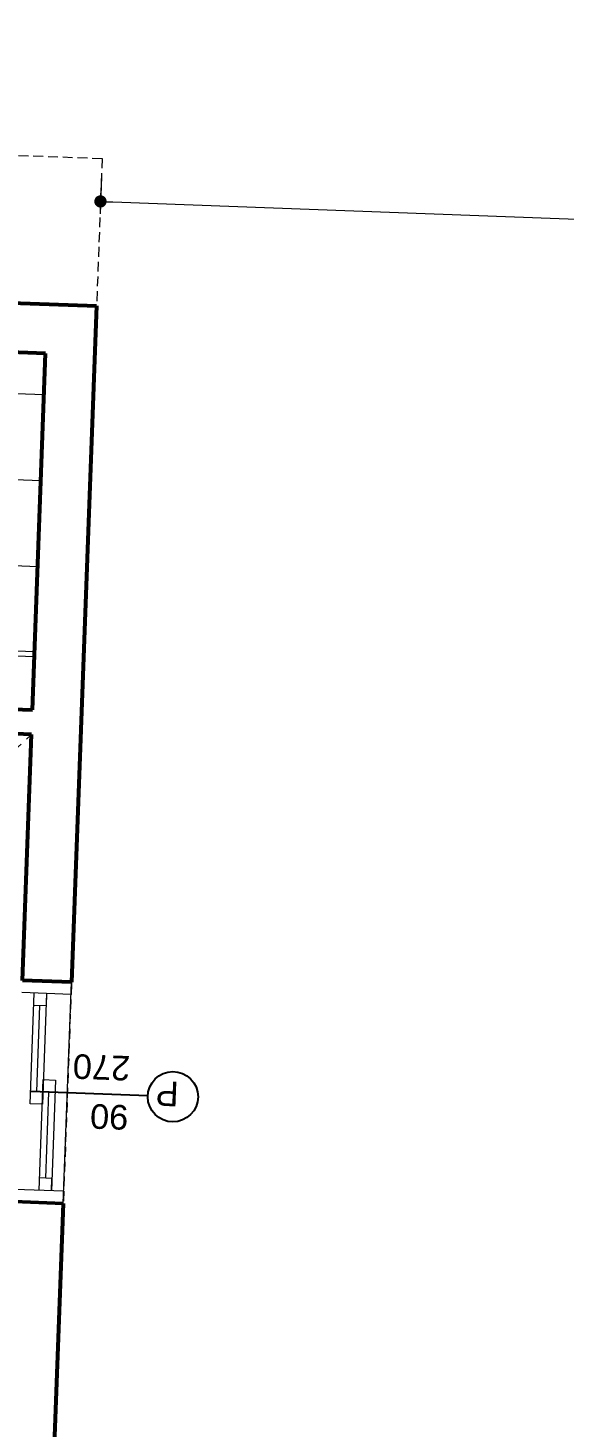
# Model space of a CAD drawing. Header units: centimetres. Extents: x 63871 to 181827, y -95930 to 42199.
# Drawn here: x 151126 to 151344, y 37445 to 38013 of the extents above; entities that cross this region are included whole.
import ezdxf

# ---------------------------------------------------------------- set-up
doc = ezdxf.new("R2010")
doc.units = ezdxf.units.CM
doc.linetypes.add('11-021_500-SatisOfisi_220512$0${ Diamond }', pattern=[12, 4, -2, 2, 2, -2])
doc.linetypes.add('Dash', pattern=[6, 3, -3])
for name, color, linetype, lineweight in [('A-GLAZ', 151, 'Continuous', 9), ('A-WALL', 12, 'Continuous', 50), ('ARM_Pen_No__252', 8, 'Continuous', 18), ('İz DÜŞÜMÜ', 7, '11-021_500-SatisOfisi_220512$0${ Diamond }', 18), ('metal', 7, 'Continuous', 20), ('OLUK', 222, 'Continuous', 15), ('S-STRS', 31, 'Continuous', 9)]:
    doc.layers.add(name, color=color, linetype=linetype, lineweight=lineweight)
doc.layers.add('Bitirme - Duvar', color=7, linetype='Continuous')
doc.layers.add('Dıış Ölçü', color=140, linetype='Continuous')
doc.styles.add('OLUŞTURULMUŞ_STİL_1', font='Arial.ttf')
doc.styles.add('RomanS', font='')
doc.styles.get('RomanS').set_extended_font_data('Stylus BT')
doc.dimstyles.new('BÖYÜK', dxfattribs={"dimtxt": 70, "dimasz": 5, "dimexe": 5, "dimexo": 5, "dimgap": 2, "dimtad": 3, "dimdec": 0, "dimzin": 0, "dimdsep": 46, "dimtxsty": 'RomanS', "dimblk": 'DOT', "dimcen": 5, "dimadec": 0, "dimazin": 0, "dimtfac": 1, "dimtdec": 0, "dimtix": 1, "dimtofl": 0, "dimtmove": 1, "dimatfit": 0, "dimldrblk": 'DOT', "dimfxl": 10, "dimfxlon": 1, "dimtolj": 1, "dimtzin": 0, "dimarcsym": 0})

# ---------------------------------------------------------------- blocks, each defined once
blk = doc.blocks.new('HRD')
at = {"layer": 'ARM_Pen_No__252'}
h = blk.add_hatch(dxfattribs=at)
h.set_pattern_fill('ANGLE', color=256, scale=5)
h.set_pattern_definition([(0, (-39959.2, 0), (0, 34.925), [25.4, -9.525]), (90, (-39959.2, 0), (-34.925, 2e-15), [25.4, -9.525])])
h.paths.add_polyline_path([(153979.63, 35577.48), (153979.63, 35582.48), (153839.63, 35582.48), (153839.63, 35560.82), (153842.46, 35560.82, -35.598717), (153842.4, 35558.91), (153839.63, 35558.91), (153839.63, 35437.48), (153862.73, 35437.48), (153862.73, 35442.48), (153892.58, 35442.48, -0.415866), (153891.86, 35443.2), (153892.13, 35472.59, -1), (153928.87, 35472.59), (153929.13, 35443.21, -0.417788), (153928.41, 35442.48), (153942.2, 35442.48), (153942.2, 35437.48), (153979.63, 35437.48), (153979.63, 35497.48)])
h.paths.add_polyline_path([(153928.87, 35472.59, 1), (153892.13, 35472.59), (153891.86, 35443.2, 0.415866), (153892.58, 35442.48), (153892.88, 35442.48), (153892.88, 35445.55, -0.414214), (153893.9, 35446.57), (153927.09, 35446.57, -0.414206), (153928.11, 35445.55), (153928.11, 35442.48), (153928.41, 35442.48, 0.417795), (153929.13, 35443.21)], flags=17)
h.paths.add_polyline_path([(153924.03, 35472.39), (153924.03, 35467.54, -1.017869), (153896.96, 35467.54), (153896.96, 35472.39, -1.017869)], flags=16)
h.paths.add_polyline_path([(153923.52, 35472.59), (153923.52, 35467.54, -0.979394), (153897.47, 35467.54), (153897.47, 35472.59, -1.018569)], flags=0)
h.paths.add_polyline_path([(153941, 35466.99), (153941, 35459.79), (153933.82, 35459.79), (153933.82, 35466.99)], flags=16)
h.paths.add_polyline_path([(153940.76, 35466.75), (153940.76, 35460.03), (153934.06, 35460.03), (153934.06, 35466.75)], flags=0)
h.paths.add_polyline_path([(153940.28, 35463.39, -1), (153934.52, 35463.39, -1)], flags=0)
h.paths.add_polyline_path([(153915.6, 35468.45), (153915.6, 35462.72, -0.414219), (153913.56, 35460.68), (153907.43, 35460.68, -0.414214), (153905.39, 35462.72), (153905.39, 35468.45, -0.414214), (153910.5, 35473.55, -0.414212)], flags=0)
h.paths.add_polyline_path([(153924.78, 35449.4, -1), (153922.74, 35449.4, -1)], flags=16)
h.paths.add_polyline_path([(153864.64, 35477.47), (153938.67, 35477.41), (153938.69, 35493.77), (153864.65, 35493.83)], flags=24)
h.paths.add_polyline_path([(153865.12, 35490.52), (153938.1, 35490.46), (153938.12, 35506.83), (153865.14, 35506.88)], flags=24)
h.paths.add_polyline_path([(153883.26, 35506.44), (153927.79, 35506.4), (153927.8, 35519.31), (153883.27, 35519.34)], flags=24)
h.paths.add_polyline_path([(153864.7, 35503.65), (153888.12, 35503.63), (153888.13, 35519.89), (153864.71, 35519.91)], flags=24)
h.paths.add_polyline_path([(153862.27, 35534.3), (153908.83, 35534.3), (153908.83, 35568.24), (153862.27, 35568.24)], flags=24)
h.paths.add_polyline_path([(153861.82, 35512.84), (153916.06, 35512.84), (153916.06, 35546.78), (153861.82, 35546.78)], flags=24)
at = {"layer": 'A-GLAZ', "ltscale": 3}
for p, q in [((153839.63, 35782.48), (153819.63, 35782.48)), ((153819.63, 35782.48), (153819.63, 35777.48)), ((153819.63, 35782.48), (153819.63, 35692.48)), ((153819.63, 35777.48), (153839.63, 35777.48)), ((153824.63, 35732.48), (153824.63, 35777.48)), ((153824.63, 35777.48), (153824.63, 35772.48)), ((153829.63, 35777.48), (153829.63, 35732.48)), ((153824.63, 35772.48), (153829.63, 35772.48)), ((153827.13, 35772.48), (153827.13, 35737.48)), ((153829.63, 35697.48), (153829.63, 35742.48)), ((153829.63, 35742.48), (153834.63, 35742.48)), ((153834.63, 35742.48), (153834.63, 35697.48)), ((153829.63, 35737.48), (153824.63, 35737.48)), ((153829.63, 35737.48), (153834.63, 35737.48)), ((153832.13, 35737.48), (153832.13, 35702.48)), ((153829.63, 35732.48), (153824.63, 35732.48)), ((153829.63, 35697.48), (153829.63, 35702.48)), ((153829.63, 35702.48), (153834.63, 35702.48)), ((153819.63, 35692.48), (153819.63, 35697.48)), ((153819.63, 35697.48), (153839.63, 35697.48)), ((153839.63, 35692.48), (153819.63, 35692.48))]:
    blk.add_line(p, q, dxfattribs=at)
at = {"layer": 'A-WALL', "lineweight": 53}
for p, q in [((153819.63, 35782.48), (153819.63, 36197.48)), ((153819.63, 35417.48), (153819.63, 35692.48)), ((153819.63, 35692.48), (153839.63, 35692.48)), ((153839.63, 35692.48), (153839.63, 35592.48)), ((153839.63, 35592.48), (154019.63, 35592.48)), ((153839.63, 35582.48), (153839.63, 35437.48)), ((153979.63, 35582.48), (153839.63, 35582.48)), ((153839.63, 35437.48), (153869.84, 35437.48)), ((153869.84, 35417.48), (153819.63, 35417.48))]:
    blk.add_line(p, q, dxfattribs=at)
at = {"layer": 'A-WALL', "lineweight": 50}
blk.add_line((153839.63, 35782.48), (153819.63, 35782.48), dxfattribs=at)
at = {"layer": 'Bitirme - Duvar', "color": 161, "linetype": 'Continuous', "lineweight": 25}
blk.add_line((153786.93, 35737.48), (153834.43, 35737.48), dxfattribs=at)
blk.add_circle((153776.71, 35737.48), 10.23, dxfattribs=at)
at = {"layer": 'İz DÜŞÜMÜ'}
blk.add_lwpolyline([(153819.63, 36347.48), (154419.63, 36347.49), (154419.63, 35292.49), (154159.63, 35292.49), (154159.63, 35357.48), (153819.63, 35357.48), (153819.63, 36347.48)], dxfattribs=at)
at = {"layer": 'metal'}
blk.add_lwpolyline([(153839.63, 35558.91), (153858.14, 35558.91), (153858.14, 35560.82), (153839.63, 35560.82)], dxfattribs=at)
at = {"layer": 'S-STRS', "linetype": 'Dash'}
blk.add_line((153934.94, 35687.79), (153839.63, 35592.48), dxfattribs=at)
at = {"layer": 'Bitirme - Duvar', "linetype": 'Continuous', "char_height": 10, "attachment_point": 7, "style": 'OLUŞTURULMUŞ_STİL_1'}
for s, insert in [('\\A1;90', (153794.5, 35741.48)), ('\\A1;P', (153774.38, 35731.36)), ('\\A1;270', (153794.5, 35721.48))]:
    blk.add_mtext(s, dxfattribs=dict(at, insert=insert))
blk = doc.blocks.new('_Dot')
at = {"color": 0, "linetype": 'ByBlock', "lineweight": -2}
blk.add_line((-0.5, 0), (-1, 0), dxfattribs=at)
at = {"color": 0, "linetype": 'ByBlock', "const_width": 0.5}
blk.add_lwpolyline([(-0.25, 0, 1), (0.25, 0, 1)], format="xyb", close=True, dxfattribs=at)
blk = doc.blocks.new('*D255')
at = {"layer": 'Defpoints', "color": 0, "transparency": 16777216}
for p in [(-5272.67, 21777.59), (-4533.92, 21750.16), (-4534.56, 21732.7)]:
    blk.add_point(p, dxfattribs=at)
at = {"layer": 'Dıış Ölçü', "color": 0, "lineweight": -2, "transparency": 16777216}
for p, q in [((-5272.95, 21770.13), (-5273.5, 21755.14)), ((-5268.32, 21759.95), (-4539.56, 21732.89)), ((-4534.19, 21742.69), (-4534.75, 21727.7))]:
    blk.add_line(p, q, dxfattribs=at)
at = {"layer": 'Dıış Ölçü', "color": 0, "lineweight": -2, "transparency": 16777216, "xscale": 5, "yscale": 5, "zscale": 5}
for p, rotation in [((-5273.32, 21760.13), 177.8731903117557), ((-4534.56, 21732.7), 357.8731903117557)]:
    blk.add_blockref('_Dot', p, dxfattribs=dict(at, rotation=rotation))
at = {"layer": 'Dıış Ölçü', "color": 0, "transparency": 16777216, "insert": (-4902.47, 21785.9), "char_height": 70, "attachment_point": 5, "rotation": 357.8732, "style": 'RomanS'}
blk.add_mtext('\\A1;739', dxfattribs=at)
blk = doc.blocks.new('yerleşim planı')
at = {"rotation": 177.873189238168}
blk.add_blockref('HRD', (149753.17, 51402.27), dxfattribs=at)
at = {"layer": 'Dıış Ölçü'}
dim = blk.add_aligned_dim(p1=(-5272.67, 21777.59), p2=(-4533.92, 21750.16), distance=-17.47, dimstyle='BÖYÜK', dxfattribs=at)
dim.commit()
dim.dimension.update_dxf_attribs({"geometry": '*D255', "text_midpoint": (-4902.47, 21785.9)})

msp = doc.modelspace()

# ---------------------------------------------------------------- block references
at = {"layer": 'OLUK'}
msp.add_blockref('yerleşim planı', (156428.79, 16182.58), dxfattribs=at)

doc.saveas('drawing.dxf')
